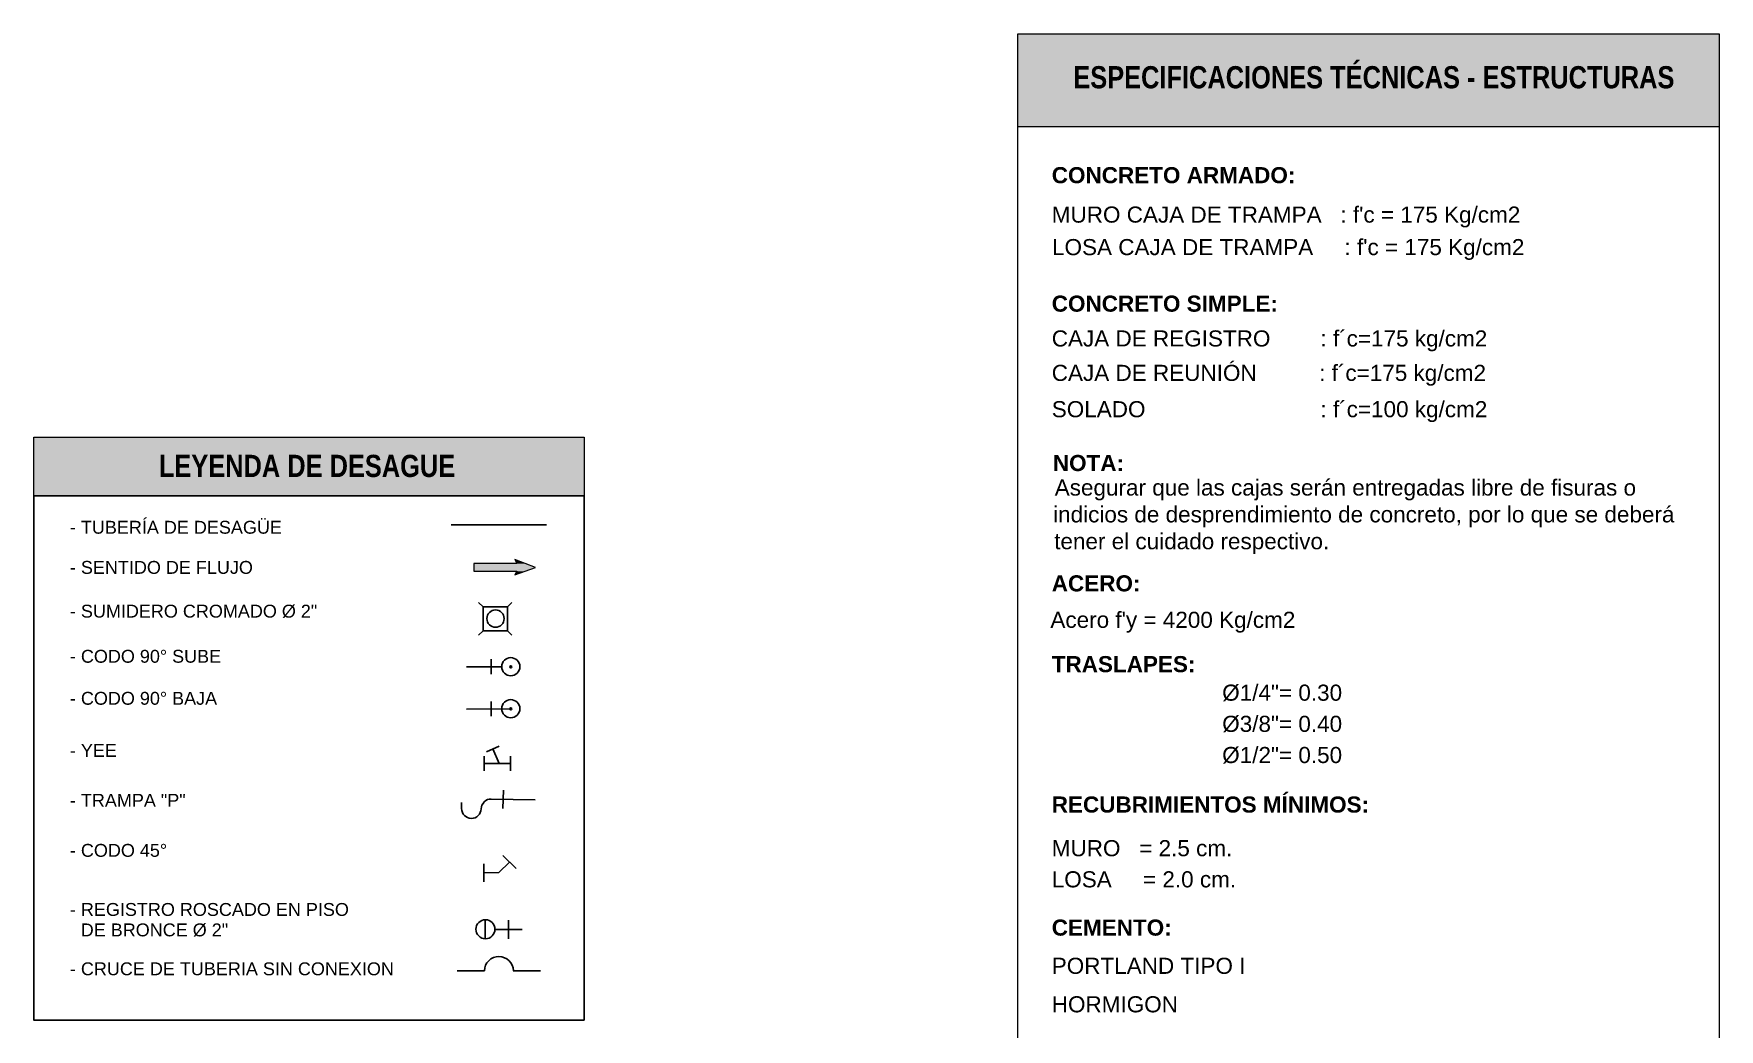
# Model space of a CAD drawing. Header units: metres. Extents: x 0 to 1935, y 0 to 1529.
# Drawn here: x 1879.73 to 1886.31, y 1469.66 to 1473.55 of the extents above; entities that cross this region are included whole.
import ezdxf

# ---------------------------------------------------------------- set-up
doc = ezdxf.new("R2010")
doc.units = ezdxf.units.M
doc.header["$LTSCALE"] = 0.005
doc.layers.add('-Textos', color=7, linetype='Continuous', lineweight=20)
doc.layers.add('PDF_Geometry', color=9, linetype='Continuous', true_color=0x808080)
doc.layers.add('PDF_Solid Fills', color=7, linetype='Continuous')
doc.layers.add('PDF_Text', color=7, linetype='Continuous')
doc.styles.add('-Arial Narrow', font='ARIALN.TTF')
doc.styles.add('PDF Arial-BoldMT', font='arial.ttf')
doc.styles.add('PDF ArialMT', font='arial.ttf')

msp = doc.modelspace()

# ---------------------------------------------------------------- hatches: boundary and pattern name
at = {"layer": '-Textos'}
h = msp.add_hatch(color=144, dxfattribs=at)
h.dxf.hatch_style = 1
h.paths.add_polyline_path([(1886.3142, 1473.18478), (1886.3142, 1473.5491), (1883.57226, 1473.5491), (1883.57226, 1473.18478)])
h = msp.add_hatch(color=144, dxfattribs=at)
h.dxf.hatch_style = 1
h.paths.add_polyline_path([(1881.87775, 1471.74339), (1881.87775, 1471.97215), (1879.72677, 1471.97215), (1879.72677, 1471.74339)])

# ---------------------------------------------------------------- linework, layer by layer
msp.add_lwpolyline([(1883.57226, 1473.5491), (1886.3142, 1473.5491), (1886.3142, 1468.98768), (1883.57226, 1468.98768)], close=True, dxfattribs=at)
msp.add_lwpolyline([(1886.3142, 1473.18478), (1883.57226, 1473.18478)], dxfattribs=at)
at = {"layer": 'PDF_Geometry', "color": 7, "lineweight": 9}
for p, q in [((1879.72677, 1471.97215), (1881.87775, 1471.97215)), ((1879.72677, 1471.74339), (1879.72677, 1471.97215)), ((1881.87775, 1471.97215), (1881.87775, 1471.74339))]:
    msp.add_line(p, q, dxfattribs=at)
at = {"layer": 'PDF_Geometry', "color": 7, "lineweight": 25}
msp.add_lwpolyline([(1879.72677, 1471.74339), (1879.72677, 1469.69514), (1881.87775, 1469.69514), (1881.87775, 1471.74339)], close=True, dxfattribs=at)
at = {"layer": 'PDF_Geometry', "color": 202, "lineweight": 25, "true_color": 0xa500dd}
for points in [[(1881.73054, 1471.63006), (1881.3588, 1471.63006)], [(1881.48377, 1471.31023), (1881.46471, 1471.32717)], [(1881.59498, 1471.32717), (1881.57803, 1471.31023)], [(1881.48377, 1471.21597), (1881.46471, 1471.19902)], [(1881.59498, 1471.19902), (1881.57803, 1471.21597)], [(1881.51449, 1471.10477), (1881.51449, 1471.04652)], [(1881.41811, 1471.07511), (1881.55579, 1471.07511)], [(1881.41811, 1470.9099), (1881.59074, 1470.91096)], [(1881.51449, 1470.93955), (1881.51449, 1470.88236)], [(1881.48695, 1470.66843), (1881.48695, 1470.72668)], [(1881.49648, 1470.74362), (1881.54626, 1470.76586)], [(1881.52084, 1470.75421), (1881.54626, 1470.69702)], [(1881.58968, 1470.66843), (1881.58968, 1470.72668)], [(1881.48695, 1470.69702), (1881.58968, 1470.69702)], [(1881.56003, 1470.52228), (1881.56214, 1470.59323)], [(1881.39905, 1470.54558), (1881.39905, 1470.52016)], [(1881.56003, 1470.338), (1881.61192, 1470.28716)], [(1881.48589, 1470.27022), (1881.54414, 1470.27128), (1881.5865, 1470.31152)], [(1881.48589, 1470.23527), (1881.48589, 1470.30517)], [(1881.49119, 1470.087), (1881.49119, 1470.01074)], [(1881.58227, 1470.01286), (1881.58227, 1470.08488)], [(1881.63522, 1470.04887), (1881.52931, 1470.04887)], [(1881.70724, 1469.88789), (1881.60027, 1469.88789)]]:
    msp.add_lwpolyline(points, dxfattribs=at)
at = {"layer": 'PDF_Geometry', "color": 1, "lineweight": 5}
msp.add_lwpolyline([(1881.6151, 1471.44896), (1881.60663, 1471.43414), (1881.68817, 1471.46379), (1881.60663, 1471.4945), (1881.6151, 1471.47862), (1881.44671, 1471.47862), (1881.44671, 1471.44896)], close=True, dxfattribs=at)
at = {"layer": 'PDF_Geometry', "color": 202, "lineweight": 25, "true_color": 0xa500dd}
msp.add_lwpolyline([(1881.48377, 1471.21597), (1881.48377, 1471.31023), (1881.57803, 1471.31023), (1881.57803, 1471.21597)], close=True, dxfattribs=at)
at = {"layer": 'PDF_Geometry', "color": 202, "lineweight": 0, "true_color": 0xa500dd}
for points in [[(1881.59498, 1471.07511), (1881.58756, 1471.07511), (1881.59498, 1471.07511)], [(1881.5918, 1471.07193), (1881.58968, 1471.07193), (1881.5918, 1471.07193)], [(1881.5918, 1471.07935), (1881.59074, 1471.07935), (1881.5918, 1471.07935)], [(1881.59498, 1470.91096), (1881.58756, 1470.91096), (1881.59498, 1470.91096)], [(1881.59286, 1470.91413), (1881.58968, 1470.91413), (1881.59286, 1470.91413)], [(1881.5918, 1470.90672), (1881.58968, 1470.90672), (1881.5918, 1470.90672)], [(1881.5918, 1470.91413), (1881.59074, 1470.91413), (1881.5918, 1470.91413)]]:
    msp.add_lwpolyline(points, dxfattribs=at)
at = {"layer": 'PDF_Geometry', "color": 202, "lineweight": 25, "true_color": 0xa500dd}
for points in [[(1881.68711, 1470.55511), (1881.51449, 1470.55828), (1881.50707, 1470.55828), (1881.49966, 1470.55617), (1881.4933, 1470.55299), (1881.48695, 1470.54769), (1881.48271, 1470.54134), (1881.47848, 1470.53498), (1881.47636, 1470.52757), (1881.4753, 1470.52016, -0.9864058), (1881.39905, 1470.52122)], [(1881.60131, 1469.88768, 0.9760383), (1881.48801, 1469.88789), (1881.38104, 1469.88789)]]:
    msp.add_lwpolyline(points, format="xyb", dxfattribs=at)
for centre, radius in [((1881.53151, 1471.2637), 0.03381), ((1881.59127, 1471.07564), 0.03548), ((1881.59127, 1471.07564), 0.00371), ((1881.59127, 1470.91148), 0.03548), ((1881.59127, 1470.91148), 0.00371), ((1881.49209, 1470.04977), 0.03722)]:
    msp.add_circle(centre, radius, dxfattribs=at)
at = {"layer": 'PDF_Solid Fills', "color": 1, "transparency": 33554559}
for points in [[(1881.64899, 1471.47862), (1881.44671, 1471.47862), (1881.68817, 1471.46379)], [(1881.44671, 1471.47862), (1881.68817, 1471.46379), (1881.44671, 1471.46379)], [(1881.68817, 1471.46379), (1881.44671, 1471.46379), (1881.64581, 1471.44896)], [(1881.44671, 1471.46379), (1881.64581, 1471.44896), (1881.44671, 1471.44896)], [(1881.60663, 1471.4945), (1881.64899, 1471.47862), (1881.6151, 1471.47862)], [(1881.6151, 1471.44896), (1881.64581, 1471.44896), (1881.60663, 1471.43414)]]:
    msp.add_solid(points, dxfattribs=at)
at = {"layer": 'PDF_Solid Fills', "color": 202, "true_color": 0xa500dd, "transparency": 33554559}
for points in [[(1881.58862, 1471.07829), (1881.59392, 1471.07723), (1881.58756, 1471.07723)], [(1881.59498, 1471.07723), (1881.59498, 1471.07723), (1881.58756, 1471.07723)], [(1881.59498, 1471.07723), (1881.58756, 1471.07723), (1881.59392, 1471.07723)], [(1881.59498, 1471.07723), (1881.58756, 1471.07723), (1881.59498, 1471.07617)], [(1881.58756, 1471.07723), (1881.59498, 1471.07617), (1881.58756, 1471.07617)], [(1881.59498, 1471.07617), (1881.58756, 1471.07617), (1881.59498, 1471.07511)], [(1881.58756, 1471.07617), (1881.59498, 1471.07511), (1881.58756, 1471.07511)], [(1881.58756, 1471.07511), (1881.59498, 1471.07511), (1881.59498, 1471.07511)], [(1881.59498, 1471.07511), (1881.58756, 1471.07511), (1881.59498, 1471.07405)], [(1881.58756, 1471.07511), (1881.59498, 1471.07405), (1881.58756, 1471.07405)], [(1881.59498, 1471.07405), (1881.58756, 1471.07405), (1881.59392, 1471.07299)], [(1881.58756, 1471.07405), (1881.59392, 1471.07299), (1881.58756, 1471.07299)], [(1881.59392, 1471.07299), (1881.58756, 1471.07299), (1881.58862, 1471.07299)], [(1881.58756, 1471.07299), (1881.59392, 1471.07299), (1881.59392, 1471.07299)], [(1881.58968, 1471.07935), (1881.59286, 1471.07829), (1881.58862, 1471.07829)], [(1881.59392, 1471.07829), (1881.59392, 1471.07829), (1881.58862, 1471.07829)], [(1881.59392, 1471.07829), (1881.58862, 1471.07829), (1881.59286, 1471.07829)], [(1881.59392, 1471.07829), (1881.58862, 1471.07829), (1881.59392, 1471.07723)], [(1881.59392, 1471.07299), (1881.58862, 1471.07299), (1881.59286, 1471.07193)], [(1881.58862, 1471.07299), (1881.59286, 1471.07193), (1881.58862, 1471.07193)], [(1881.59286, 1471.07193), (1881.58862, 1471.07193), (1881.58968, 1471.07193)], [(1881.58862, 1471.07193), (1881.59286, 1471.07193), (1881.59286, 1471.07193)], [(1881.59074, 1471.07935), (1881.5918, 1471.07935), (1881.58968, 1471.07935)], [(1881.59286, 1471.07935), (1881.59286, 1471.07935), (1881.58968, 1471.07935)], [(1881.59286, 1471.07935), (1881.58968, 1471.07935), (1881.5918, 1471.07935)], [(1881.59286, 1471.07935), (1881.58968, 1471.07935), (1881.59286, 1471.07829)], [(1881.5918, 1471.07193), (1881.5918, 1471.07193), (1881.58968, 1471.07193)], [(1881.5918, 1471.07193), (1881.58968, 1471.07193), (1881.59286, 1471.07193)], [(1881.58968, 1471.07193), (1881.5918, 1471.07193), (1881.59074, 1471.07193)], [(1881.59392, 1470.91307), (1881.58862, 1470.91307), (1881.58756, 1470.91307)], [(1881.59392, 1470.91307), (1881.58756, 1470.91307), (1881.59498, 1470.91201)], [(1881.58756, 1470.91307), (1881.59498, 1470.91201), (1881.58756, 1470.91201)], [(1881.59498, 1470.91201), (1881.58756, 1470.91201), (1881.59498, 1470.91096)], [(1881.58756, 1470.91201), (1881.59498, 1470.91096), (1881.58756, 1470.91096)], [(1881.58756, 1470.91096), (1881.59498, 1470.91096), (1881.59498, 1470.91096)], [(1881.59498, 1470.91096), (1881.58756, 1470.91096), (1881.59498, 1470.9099)], [(1881.58756, 1470.91096), (1881.59498, 1470.9099), (1881.58756, 1470.9099)], [(1881.59498, 1470.9099), (1881.58756, 1470.9099), (1881.59498, 1470.90884)], [(1881.58756, 1470.9099), (1881.59498, 1470.90884), (1881.58756, 1470.90884)], [(1881.59392, 1470.90884), (1881.59392, 1470.90884), (1881.58756, 1470.90884)], [(1881.59392, 1470.90884), (1881.58756, 1470.90884), (1881.59498, 1470.90884)], [(1881.59392, 1470.90884), (1881.58756, 1470.90884), (1881.59392, 1470.90778)], [(1881.58756, 1470.90884), (1881.59392, 1470.90778), (1881.58862, 1470.90778)], [(1881.58968, 1470.91413), (1881.59286, 1470.91413), (1881.58862, 1470.91413)], [(1881.59286, 1470.91413), (1881.58862, 1470.91413), (1881.59392, 1470.91307)], [(1881.58862, 1470.91413), (1881.59392, 1470.91307), (1881.58862, 1470.91307)], [(1881.58862, 1470.91307), (1881.59392, 1470.91307), (1881.59392, 1470.91307)], [(1881.59286, 1470.90778), (1881.59286, 1470.90778), (1881.58862, 1470.90778)], [(1881.59286, 1470.90778), (1881.58862, 1470.90778), (1881.59392, 1470.90778)], [(1881.59286, 1470.90778), (1881.58862, 1470.90778), (1881.59286, 1470.90672)], [(1881.58862, 1470.90778), (1881.59286, 1470.90672), (1881.58968, 1470.90672)], [(1881.59074, 1470.91413), (1881.5918, 1470.91413), (1881.58968, 1470.91413)], [(1881.59286, 1470.91413), (1881.59286, 1470.91413), (1881.58968, 1470.91413)], [(1881.59286, 1470.91413), (1881.58968, 1470.91413), (1881.5918, 1470.91413)], [(1881.5918, 1470.90672), (1881.5918, 1470.90672), (1881.58968, 1470.90672)], [(1881.5918, 1470.90672), (1881.58968, 1470.90672), (1881.59286, 1470.90672)], [(1881.58968, 1470.90672), (1881.5918, 1470.90672), (1881.59074, 1470.90672)]]:
    msp.add_solid(points, dxfattribs=at)

# ---------------------------------------------------------------- texts
at = {"layer": '-Textos', "char_height": 0.086672, "width": 2.8674697, "attachment_point": 5, "style": '-Arial Narrow'}
for s, insert in [('\\pxqc;{\\fArial Narrow|b1|i0|c0|p34;ESPECIFICACIONES TÉCNICAS - ESTRUCTURAS}', (1884.96425, 1473.37846)), ('\\pxqc;{\\fArial Narrow|b1|i0|c0|p34;LEYENDA DE DESAGUE}', (1880.7949, 1471.85974))]:
    msp.add_mtext(s, dxfattribs=dict(at, insert=insert))
at = {"layer": 'PDF_Text', "color": 18, "true_color": 0x000000, "attachment_point": 4, "style": 'PDF ArialMT'}
for s, insert, char_height in [('{\\fArial|b1|i0|c0|p34;CONCRETO ARMADO:}', (1883.70537, 1472.99601), 0.0629221), ("MURO CAJA DE TRAMPA   : f'c = 175 Kg/cm2", (1883.70537, 1472.8329), 0.0629221), ("LOSA CAJA DE TRAMPA     : f'c = 175 Kg/cm2", (1883.70643, 1472.70581), 0.0629221), ('{\\fArial|b1|i0|c0|p34;CONCRETO SIMPLE:}', (1883.70537, 1472.49399), 0.0629221), ('CAJA DE REGISTRO        : f´c=175 kg/cm2', (1883.70537, 1472.34889), 0.0629221), ('CAJA DE REUNIÓN          : f´c=175 kg/cm2', (1883.70537, 1472.21438), 0.0629221), ('SOLADO                            : f´c=100 kg/cm2', (1883.70537, 1472.07246), 0.0629236), ('{\\fArial|b1|i0|c0|p34;NOTA:}', (1883.70961, 1471.87123), 0.0629221), ('Asegurar que las cajas serán entregadas libre de fisuras o', (1883.71702, 1471.76637), 0.0629221), ('indicios de desprendimiento de concreto, por lo que se deberá', (1883.71067, 1471.66152), 0.0629221), ('tener el cuidado respectivo.', (1883.71491, 1471.55667), 0.0629221), ('{\\fArial|b1|i0|c0|p34;ACERO:}', (1883.70537, 1471.40098), 0.0629221), ("Acero f'y = 4200 Kg/cm2", (1883.70008, 1471.24953), 0.0629221), ('{\\fArial|b1|i0|c0|p34;TRASLAPES:}', (1883.70537, 1471.08536), 0.0629221), ('Ø1/4"= 0.30', (1884.37156, 1470.9731), 0.0629221), ('Ø3/8"= 0.40', (1884.37156, 1470.8513), 0.0629221), ('Ø1/2"= 0.50', (1884.37156, 1470.7295), 0.0629221), ('{\\fArial|b1|i0|c0|p34;RECUBRIMIENTOS MÍNIMOS:}', (1883.70537, 1470.53674), 0.0629221), ('MURO   = 2.5 cm.', (1883.70537, 1470.36622), 0.0629221), ('LOSA     = 2.0 cm.', (1883.70537, 1470.24443), 0.0629221), ('{\\fArial|b1|i0|c0|p34;CEMENTO:}', (1883.70537, 1470.0559), 0.0629221), ('PORTLAND TIPO I', (1883.70537, 1469.90657), 0.0629221), ('HORMIGON', (1883.70537, 1469.75617), 0.062922)]:
    msp.add_mtext(s, dxfattribs=dict(at, insert=insert, char_height=char_height))
at = {"layer": 'PDF_Text', "attachment_point": 4, "style": 'PDF Arial-BoldMT'}
for s, insert, char_height in [('- TUBERÍA DE DESAGÜE', (1879.8682, 1471.62017), 0.0503543), ('- SENTIDO DE FLUJO', (1879.8682, 1471.46342), 0.0503543), ('- SUMIDERO CROMADO Ø 2"', (1879.8682, 1471.29184), 0.0503543), ('- CODO 90° SUBE', (1879.8682, 1471.11603), 0.0503543), ('- CODO 90° BAJA', (1879.8682, 1470.95187), 0.0503543), ('- YEE', (1879.8682, 1470.74852), 0.050354), ('- TRAMPA "P"', (1879.8682, 1470.55364), 0.0503543), ('- CODO 45°', (1879.8682, 1470.3577), 0.050354), ('- REGISTRO ROSCADO EN PISO', (1879.8682, 1470.12681), 0.0503543), ('DE BRONCE Ø 2"', (1879.91056, 1470.04632), 0.0503543), ('- CRUCE DE TUBERIA SIN CONEXION', (1879.8682, 1469.89487), 0.0503543)]:
    msp.add_mtext(s, dxfattribs=dict(at, insert=insert, char_height=char_height))

doc.saveas('drawing.dxf')
